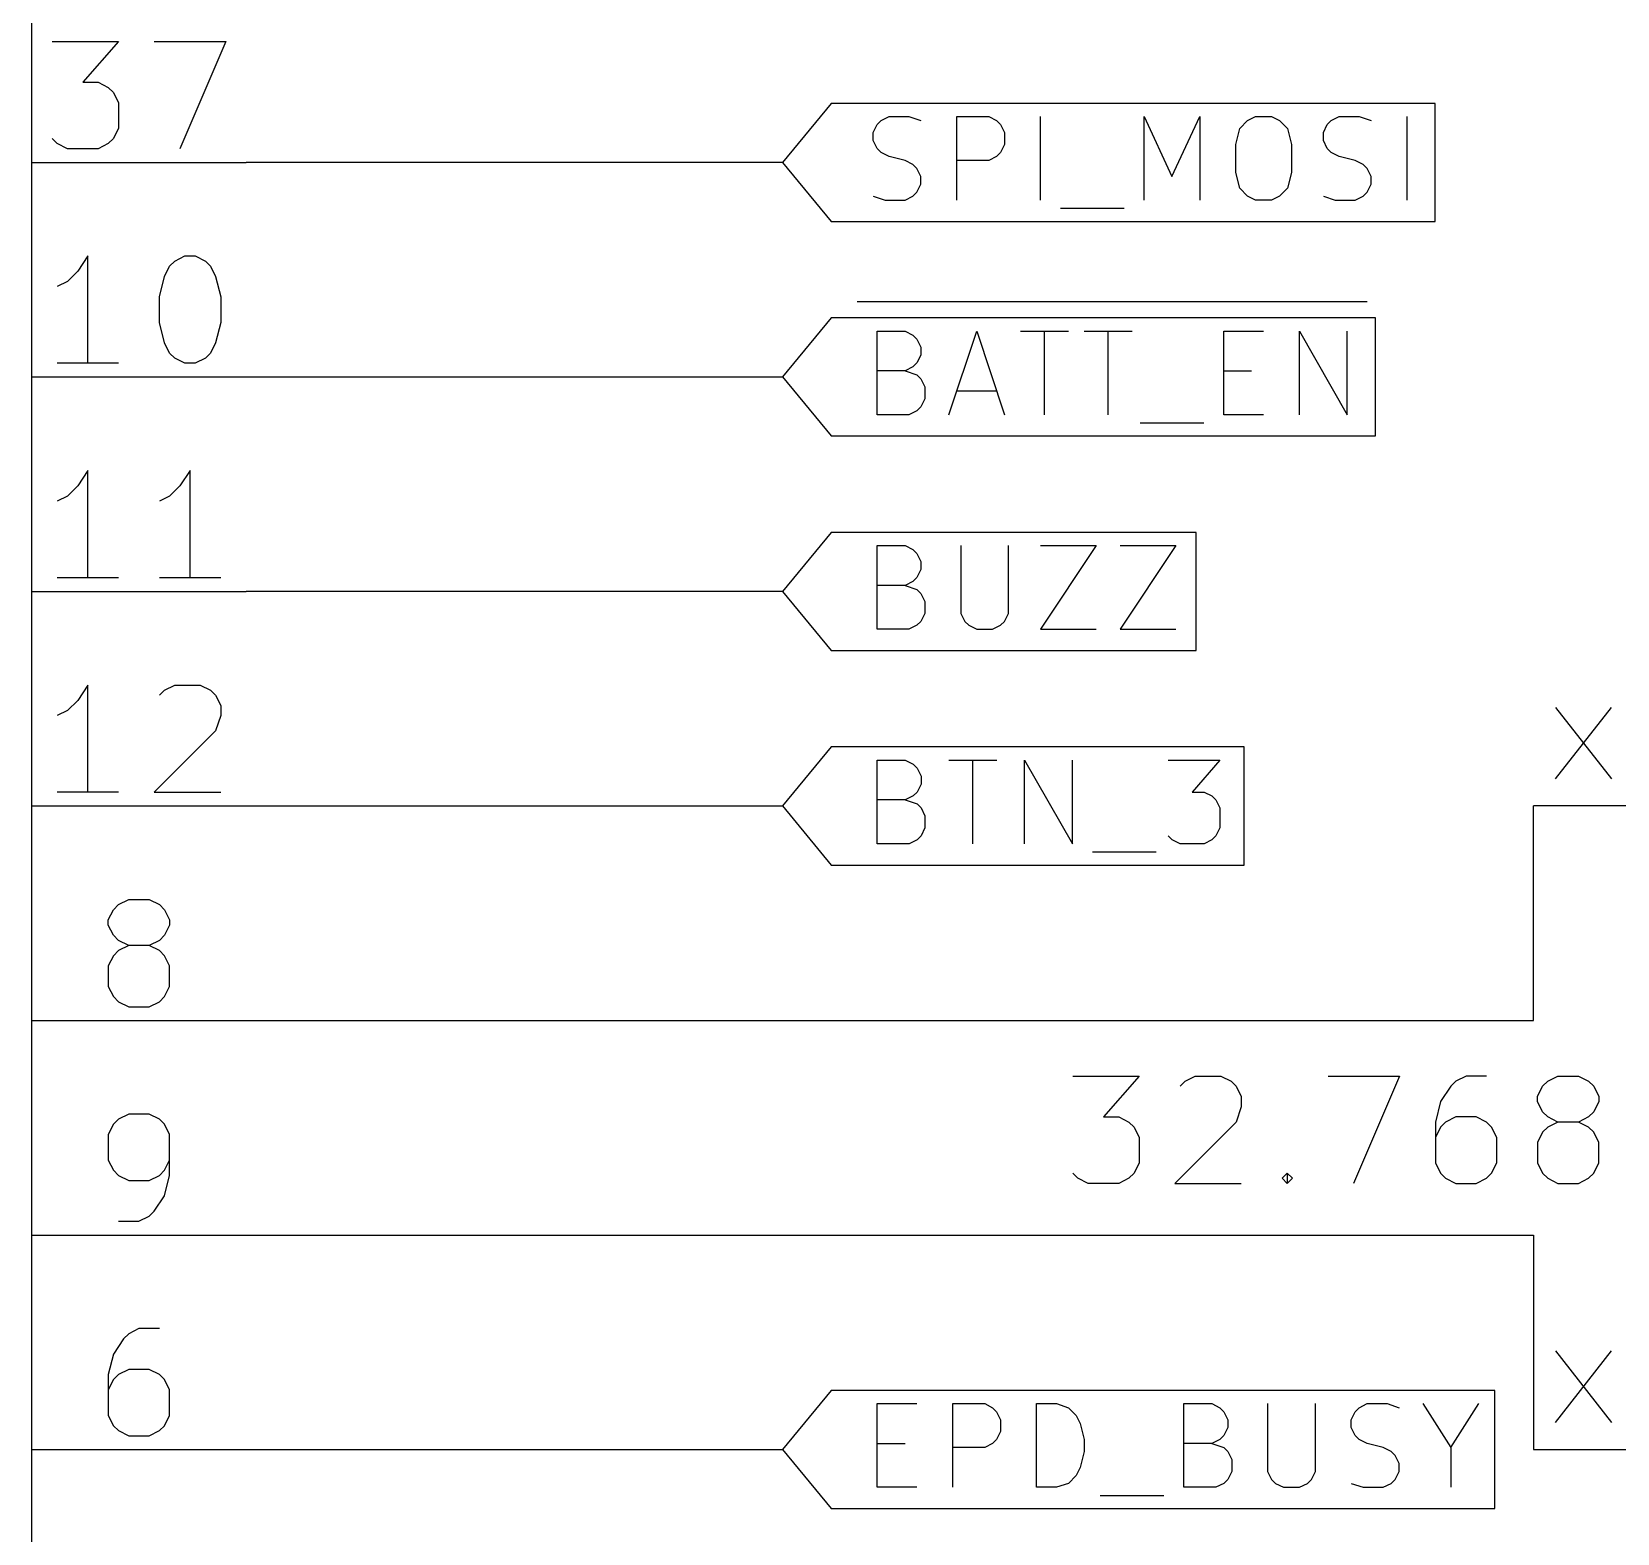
# Model space of a CAD drawing. Extents: x 0.4 to 16.1, y -11.3 to -0.4.
# Drawn here: x 7.75 to 8.489, y -10.139 to -9.439 of the extents above; entities that cross this region are included whole.
import ezdxf

# ---------------------------------------------------------------- set-up
doc = ezdxf.new("R2010")
doc.units = 0
doc.header["$MEASUREMENT"] = 0
for name, color, linetype in [('BLACK', 7, 'CONTINUOUS'), ('CYAN2', 4, 'CONTINUOUS'), ('GREEN2', 3, 'CONTINUOUS'), ('LYELLOW', 51, 'CONTINUOUS'), ('RED2', 1, 'CONTINUOUS')]:
    doc.layers.add(name, color=color, linetype=linetype)

msp = doc.modelspace()

# ---------------------------------------------------------------- linework, layer by layer
at = {"layer": 'BLACK', "linetype": 'CONTINUOUS'}
for p, q in [((8.46027, -9.78737), (8.48646, -9.75403)), ((8.46027, -9.75403), (8.48646, -9.78737)), ((8.46027, -10.0874), (8.48646, -10.054)), ((8.46027, -10.054), (8.48646, -10.0874))]:
    msp.add_line(p, q, dxfattribs=at)
at = {"layer": 'CYAN2', "linetype": 'CONTINUOUS'}
for p, q in [((8.23527, -9.92593), (8.26622, -9.92593)), ((8.26622, -9.92593), (8.24956, -9.94498)), ((8.28765, -9.92831), (8.29241, -9.92593)), ((8.29241, -9.92593), (8.30431, -9.92593)), ((8.30431, -9.92593), (8.30908, -9.92831)), ((8.35431, -9.92593), (8.38765, -9.92593)), ((8.38765, -9.92593), (8.36622, -9.97593)), ((8.4186, -9.92593), (8.41384, -9.92831)), ((8.42813, -9.92593), (8.4186, -9.92593)), ((8.4567, -9.92831), (8.46146, -9.92593)), ((8.46146, -9.92593), (8.47098, -9.92593)), ((8.47098, -9.92593), (8.47574, -9.92831)), ((8.28527, -9.93069), (8.28765, -9.92831)), ((8.30908, -9.92831), (8.31146, -9.93069)), ((8.31146, -9.93069), (8.31384, -9.93545)), ((8.41146, -9.93069), (8.4067, -9.93783)), ((8.41384, -9.92831), (8.41146, -9.93069)), ((8.45193, -9.93545), (8.45431, -9.93069)), ((8.45431, -9.93069), (8.4567, -9.92831)), ((8.47574, -9.92831), (8.47813, -9.93069)), ((8.47813, -9.93069), (8.48051, -9.93545)), ((8.31384, -9.94021), (8.31146, -9.94736)), ((8.31384, -9.93545), (8.31384, -9.94021)), ((8.4067, -9.93783), (8.40431, -9.94736)), ((8.45193, -9.93783), (8.45193, -9.93545)), ((8.45431, -9.94259), (8.45193, -9.93783)), ((8.48051, -9.93783), (8.47813, -9.94259)), ((8.48051, -9.93545), (8.48051, -9.93783)), ((8.24956, -9.94498), (8.2567, -9.94498)), ((8.2567, -9.94498), (8.26146, -9.94736)), ((8.26146, -9.94736), (8.26384, -9.94974)), ((8.31146, -9.94736), (8.28289, -9.97593)), ((8.40431, -9.94736), (8.40431, -9.96641)), ((8.40908, -9.94736), (8.4067, -9.94974)), ((8.41384, -9.94498), (8.40908, -9.94736)), ((8.42336, -9.94498), (8.41384, -9.94498)), ((8.42813, -9.94736), (8.42336, -9.94498)), ((8.43051, -9.94974), (8.42813, -9.94736)), ((8.4567, -9.94498), (8.45431, -9.94259)), ((8.46146, -9.94736), (8.4567, -9.94498)), ((8.46146, -9.94736), (8.4567, -9.94974)), ((8.47098, -9.94736), (8.46146, -9.94736)), ((8.47574, -9.94498), (8.47098, -9.94736)), ((8.47574, -9.94974), (8.47098, -9.94736)), ((8.47813, -9.94259), (8.47574, -9.94498)), ((8.26384, -9.94974), (8.26622, -9.9545)), ((8.26622, -9.9545), (8.26622, -9.96641)), ((8.4067, -9.94974), (8.40431, -9.9545)), ((8.43289, -9.9545), (8.43051, -9.94974)), ((8.43289, -9.96641), (8.43289, -9.9545)), ((8.45431, -9.95212), (8.45193, -9.95688)), ((8.4567, -9.94974), (8.45431, -9.95212)), ((8.47813, -9.95212), (8.47574, -9.94974)), ((8.48051, -9.95688), (8.47813, -9.95212)), ((8.45193, -9.95688), (8.45193, -9.96641)), ((8.48051, -9.96641), (8.48051, -9.95688)), ((8.26622, -9.96641), (8.26384, -9.97117)), ((8.40431, -9.96641), (8.4067, -9.97117)), ((8.43051, -9.97117), (8.43289, -9.96641)), ((8.45193, -9.96641), (8.45431, -9.97117)), ((8.47813, -9.97117), (8.48051, -9.96641)), ((8.23765, -9.97355), (8.23527, -9.97117)), ((8.24241, -9.97593), (8.23765, -9.97355)), ((8.2567, -9.97593), (8.24241, -9.97593)), ((8.26146, -9.97355), (8.2567, -9.97593)), ((8.26384, -9.97117), (8.26146, -9.97355)), ((8.28289, -9.97593), (8.31384, -9.97593)), ((8.33289, -9.97355), (8.33527, -9.97117)), ((8.33527, -9.97593), (8.33289, -9.97355)), ((8.33527, -9.97117), (8.33765, -9.97355)), ((8.33527, -9.97117), (8.33527, -9.97593)), ((8.33765, -9.97355), (8.33527, -9.97593)), ((8.4067, -9.97117), (8.40908, -9.97355)), ((8.40908, -9.97355), (8.41384, -9.97593)), ((8.41384, -9.97593), (8.42336, -9.97593)), ((8.42336, -9.97593), (8.42813, -9.97355)), ((8.42813, -9.97355), (8.43051, -9.97117)), ((8.45431, -9.97117), (8.4567, -9.97355)), ((8.4567, -9.97355), (8.46146, -9.97593)), ((8.46146, -9.97593), (8.47098, -9.97593)), ((8.47098, -9.97593), (8.47574, -9.97355)), ((8.47574, -9.97355), (8.47813, -9.97117))]:
    msp.add_line(p, q, dxfattribs=at)
at = {"layer": 'GREEN2', "linetype": 'CONTINUOUS'}
for p, q in [((8.1, -9.5), (7.85, -9.5)), ((7.85, -9.6), (8.1, -9.6)), ((8.1, -9.7), (7.85, -9.7)), ((7.85, -9.8), (8.1, -9.8)), ((8.75, -9.8), (8.45, -9.8)), ((8.45, -9.9), (8.45, -9.8)), ((7.85, -9.9), (8.45, -9.9)), ((7.85, -10), (8.45, -10)), ((8.45, -10), (8.45, -10.1)), ((7.85, -10.1), (8.1, -10.1)), ((8.45, -10.1), (8.75, -10.1))]:
    msp.add_line(p, q, dxfattribs=at)
at = {"layer": 'LYELLOW', "linetype": 'CONTINUOUS'}
msp.add_line((7.75, -10.5), (7.75, -7.2), dxfattribs=at)
at = {"layer": 'RED2', "linetype": 'CONTINUOUS'}
for p, q in [((7.75, -10.5), (7.75, -7.2)), ((7.75, -10.5), (7.75, -7.2)), ((7.75952, -9.44361), (7.79047, -9.44361)), ((7.79047, -9.44361), (7.77381, -9.46266)), ((7.80714, -9.44361), (7.84047, -9.44361)), ((7.84047, -9.44361), (7.81905, -9.49361)), ((7.77381, -9.46266), (7.78095, -9.46266)), ((7.78095, -9.46266), (7.78571, -9.46504)), ((7.78571, -9.46504), (7.78809, -9.46742)), ((7.78809, -9.46742), (7.79047, -9.47219)), ((7.79047, -9.47219), (7.79047, -9.48409)), ((8.12262, -9.4725), (8.1, -9.5)), ((8.40419, -9.4725), (8.12262, -9.4725)), ((8.40419, -9.5), (8.40419, -9.4725)), ((8.14223, -9.48607), (8.14409, -9.48235)), ((8.14409, -9.48235), (8.14594, -9.4805)), ((8.14594, -9.4805), (8.14966, -9.47864)), ((8.14966, -9.47864), (8.15894, -9.47864)), ((8.15894, -9.47864), (8.16452, -9.4805)), ((8.18123, -9.51764), (8.18123, -9.47864)), ((8.18123, -9.47864), (8.19609, -9.47864)), ((8.19609, -9.47864), (8.1998, -9.4805)), ((8.1998, -9.4805), (8.20166, -9.48235)), ((8.20166, -9.48235), (8.20352, -9.48607)), ((8.22023, -9.51764), (8.22023, -9.47864)), ((8.26852, -9.51764), (8.26852, -9.47864)), ((8.26852, -9.47864), (8.28152, -9.5065)), ((8.28152, -9.5065), (8.29452, -9.47864)), ((8.29452, -9.47864), (8.29452, -9.51764)), ((8.31309, -9.48421), (8.3168, -9.4805)), ((8.3168, -9.4805), (8.32052, -9.47864)), ((8.32052, -9.47864), (8.32794, -9.47864)), ((8.32794, -9.47864), (8.33166, -9.4805)), ((8.33166, -9.4805), (8.33537, -9.48421)), ((8.35209, -9.48607), (8.35394, -9.48235)), ((8.35394, -9.48235), (8.3558, -9.4805)), ((8.3558, -9.4805), (8.35952, -9.47864)), ((8.35952, -9.47864), (8.3688, -9.47864)), ((8.3688, -9.47864), (8.37437, -9.4805)), ((8.39109, -9.51764), (8.39109, -9.47864)), ((7.7619, -9.49123), (7.75952, -9.48885)), ((7.78809, -9.48885), (7.78571, -9.49123)), ((7.79047, -9.48409), (7.78809, -9.48885)), ((8.14223, -9.48978), (8.14223, -9.48607)), ((8.14409, -9.4935), (8.14223, -9.48978)), ((8.20352, -9.48607), (8.20352, -9.49164)), ((8.31123, -9.49164), (8.31309, -9.48421)), ((8.33537, -9.48421), (8.33723, -9.49164)), ((8.35209, -9.48978), (8.35209, -9.48607)), ((8.35394, -9.4935), (8.35209, -9.48978)), ((7.76667, -9.49361), (7.7619, -9.49123)), ((7.78095, -9.49361), (7.76667, -9.49361)), ((7.78571, -9.49123), (7.78095, -9.49361)), ((8.14594, -9.49535), (8.14409, -9.4935)), ((8.14966, -9.49721), (8.14594, -9.49535)), ((8.15709, -9.49907), (8.14966, -9.49721)), ((8.1998, -9.49721), (8.19609, -9.49907)), ((8.20166, -9.49535), (8.1998, -9.49721)), ((8.20352, -9.49164), (8.20166, -9.49535)), ((8.31123, -9.50464), (8.31123, -9.49164)), ((8.33723, -9.49164), (8.33723, -9.50464)), ((8.3558, -9.49535), (8.35394, -9.4935)), ((8.35952, -9.49721), (8.3558, -9.49535)), ((8.36694, -9.49907), (8.35952, -9.49721)), ((7.75, -9.5), (7.85, -9.5)), ((8.1, -9.5), (8.12262, -9.5275)), ((8.1608, -9.50093), (8.15709, -9.49907)), ((8.16266, -9.50278), (8.1608, -9.50093)), ((8.16452, -9.5065), (8.16266, -9.50278)), ((8.19609, -9.49907), (8.18123, -9.49907)), ((8.31309, -9.51207), (8.31123, -9.50464)), ((8.33723, -9.50464), (8.33537, -9.51207)), ((8.37066, -9.50093), (8.36694, -9.49907)), ((8.37252, -9.50278), (8.37066, -9.50093)), ((8.37437, -9.5065), (8.37252, -9.50278)), ((8.40419, -9.5275), (8.40419, -9.5)), ((8.16266, -9.51393), (8.16452, -9.51021)), ((8.16452, -9.51021), (8.16452, -9.5065)), ((8.3168, -9.51578), (8.31309, -9.51207)), ((8.33537, -9.51207), (8.33166, -9.51578)), ((8.37252, -9.51393), (8.37437, -9.51021)), ((8.37437, -9.51021), (8.37437, -9.5065)), ((8.14223, -9.51578), (8.1478, -9.51764)), ((8.1478, -9.51764), (8.15709, -9.51764)), ((8.15709, -9.51764), (8.1608, -9.51578)), ((8.1608, -9.51578), (8.16266, -9.51393)), ((8.32052, -9.51764), (8.3168, -9.51578)), ((8.32794, -9.51764), (8.32052, -9.51764)), ((8.33166, -9.51578), (8.32794, -9.51764)), ((8.35209, -9.51578), (8.35766, -9.51764)), ((8.35766, -9.51764), (8.36694, -9.51764)), ((8.36694, -9.51764), (8.37066, -9.51578)), ((8.37066, -9.51578), (8.37252, -9.51393)), ((8.22952, -9.52135), (8.25923, -9.52135)), ((8.12262, -9.5275), (8.40419, -9.5275)), ((7.77619, -9.54361), (7.77143, -9.55076)), ((7.77619, -9.59361), (7.77619, -9.54361)), ((7.8119, -9.55314), (7.81428, -9.54837)), ((7.81428, -9.54837), (7.81667, -9.546)), ((7.81667, -9.546), (7.82143, -9.54361)), ((7.82143, -9.54361), (7.82619, -9.54361)), ((7.82619, -9.54361), (7.83095, -9.546)), ((7.83095, -9.546), (7.83333, -9.54837)), ((7.83333, -9.54837), (7.83571, -9.55314)), ((7.76667, -9.55552), (7.7619, -9.5579)), ((7.77143, -9.55076), (7.76667, -9.55552)), ((7.80952, -9.56266), (7.8119, -9.55314)), ((7.83571, -9.55314), (7.83809, -9.56266)), ((7.80952, -9.57457), (7.80952, -9.56266)), ((7.83809, -9.56266), (7.83809, -9.57457)), ((8.1348, -9.5649), (8.1738, -9.5649)), ((8.1738, -9.5649), (8.20723, -9.5649)), ((8.20723, -9.5649), (8.23694, -9.5649)), ((8.23694, -9.5649), (8.26666, -9.5649)), ((8.26666, -9.5649), (8.29637, -9.5649)), ((8.29637, -9.5649), (8.33166, -9.5649)), ((8.33166, -9.5649), (8.37252, -9.5649)), ((7.8119, -9.58409), (7.80952, -9.57457)), ((7.83809, -9.57457), (7.83571, -9.58409)), ((8.12262, -9.5725), (8.1, -9.6)), ((8.37633, -9.5725), (8.12262, -9.5725)), ((8.14409, -9.61764), (8.14409, -9.57864)), ((8.14409, -9.57864), (8.15709, -9.57864)), ((8.15709, -9.57864), (8.1608, -9.5805)), ((8.17752, -9.61764), (8.19052, -9.57864)), ((8.19052, -9.57864), (8.20352, -9.61764)), ((8.21094, -9.57864), (8.23323, -9.57864)), ((8.22209, -9.61764), (8.22209, -9.57864)), ((8.24066, -9.57864), (8.26294, -9.57864)), ((8.2518, -9.61764), (8.2518, -9.57864)), ((8.30566, -9.61764), (8.30566, -9.57864)), ((8.30566, -9.57864), (8.32423, -9.57864)), ((8.34094, -9.61764), (8.34094, -9.57864)), ((8.34094, -9.57864), (8.36323, -9.61764)), ((8.36323, -9.61764), (8.36323, -9.57864)), ((8.37633, -9.6), (8.37633, -9.5725)), ((7.81428, -9.58885), (7.8119, -9.58409)), ((7.83571, -9.58409), (7.83333, -9.58885)), ((8.1608, -9.5805), (8.16266, -9.58235)), ((8.16266, -9.58235), (8.16452, -9.58607)), ((8.16452, -9.58607), (8.16452, -9.58978)), ((7.79047, -9.59361), (7.7619, -9.59361)), ((7.81667, -9.59123), (7.81428, -9.58885)), ((7.82143, -9.59361), (7.81667, -9.59123)), ((7.82619, -9.59361), (7.82143, -9.59361)), ((7.83095, -9.59123), (7.82619, -9.59361)), ((7.83333, -9.58885), (7.83095, -9.59123)), ((8.16266, -9.5935), (8.1608, -9.59535)), ((8.16452, -9.58978), (8.16266, -9.5935)), ((7.75, -9.6), (7.85, -9.6)), ((8.1, -9.6), (8.12262, -9.6275)), ((8.15709, -9.59721), (8.14409, -9.59721)), ((8.1608, -9.59535), (8.15709, -9.59721)), ((8.15709, -9.59721), (8.16266, -9.59907)), ((8.16266, -9.59907), (8.16452, -9.60093)), ((8.16452, -9.60093), (8.16637, -9.60464)), ((8.30566, -9.59721), (8.31866, -9.59721)), ((8.37633, -9.6275), (8.37633, -9.6)), ((8.16637, -9.60464), (8.16637, -9.61021)), ((8.18123, -9.6065), (8.1998, -9.6065)), ((8.16266, -9.61578), (8.15894, -9.61764)), ((8.16452, -9.61393), (8.16266, -9.61578)), ((8.16637, -9.61021), (8.16452, -9.61393)), ((8.15894, -9.61764), (8.14409, -9.61764)), ((8.26666, -9.62135), (8.29637, -9.62135)), ((8.32423, -9.61764), (8.30566, -9.61764)), ((8.12262, -9.6275), (8.37633, -9.6275)), ((7.77619, -9.64361), (7.77143, -9.65076)), ((7.77619, -9.69361), (7.77619, -9.64361)), ((7.82381, -9.64361), (7.81905, -9.65076)), ((7.82381, -9.69361), (7.82381, -9.64361)), ((7.77143, -9.65076), (7.76667, -9.65552)), ((7.81905, -9.65076), (7.81428, -9.65552)), ((7.76667, -9.65552), (7.7619, -9.6579)), ((7.81428, -9.65552), (7.80952, -9.6579)), ((8.12262, -9.6725), (8.1, -9.7)), ((8.29276, -9.6725), (8.12262, -9.6725)), ((8.29276, -9.7), (8.29276, -9.6725)), ((8.14409, -9.71764), (8.14409, -9.67864)), ((8.14409, -9.67864), (8.15709, -9.67864)), ((8.15709, -9.67864), (8.1608, -9.6805)), ((8.1608, -9.6805), (8.16266, -9.68235)), ((8.18309, -9.67864), (8.18309, -9.71021)), ((8.20537, -9.71021), (8.20537, -9.67864)), ((8.22023, -9.67864), (8.24623, -9.67864)), ((8.24623, -9.67864), (8.22023, -9.71764)), ((8.25737, -9.67864), (8.28337, -9.67864)), ((8.28337, -9.67864), (8.25737, -9.71764)), ((8.16266, -9.68235), (8.16452, -9.68607)), ((8.16452, -9.68607), (8.16452, -9.68978)), ((7.79047, -9.69361), (7.7619, -9.69361)), ((7.83809, -9.69361), (7.80952, -9.69361)), ((8.1608, -9.69535), (8.15709, -9.69721)), ((8.16266, -9.6935), (8.1608, -9.69535)), ((8.16452, -9.68978), (8.16266, -9.6935)), ((7.75, -9.7), (7.85, -9.7)), ((8.1, -9.7), (8.12262, -9.7275)), ((8.15709, -9.69721), (8.14409, -9.69721)), ((8.15709, -9.69721), (8.16266, -9.69907)), ((8.16266, -9.69907), (8.16452, -9.70093)), ((8.16452, -9.70093), (8.16637, -9.70464)), ((8.29276, -9.7275), (8.29276, -9.7)), ((8.16637, -9.71021), (8.16452, -9.71393)), ((8.16637, -9.70464), (8.16637, -9.71021)), ((8.18309, -9.71021), (8.18494, -9.71393)), ((8.20352, -9.71393), (8.20537, -9.71021)), ((8.15894, -9.71764), (8.14409, -9.71764)), ((8.16266, -9.71578), (8.15894, -9.71764)), ((8.16452, -9.71393), (8.16266, -9.71578)), ((8.18494, -9.71393), (8.1868, -9.71578)), ((8.1868, -9.71578), (8.19052, -9.71764)), ((8.19052, -9.71764), (8.19794, -9.71764)), ((8.19794, -9.71764), (8.20166, -9.71578)), ((8.20166, -9.71578), (8.20352, -9.71393)), ((8.22023, -9.71764), (8.24623, -9.71764)), ((8.25737, -9.71764), (8.28337, -9.71764)), ((8.12262, -9.7275), (8.29276, -9.7275)), ((7.77619, -9.74361), (7.77143, -9.75076)), ((7.77619, -9.79361), (7.77619, -9.74361)), ((7.80952, -9.74837), (7.8119, -9.746)), ((7.8119, -9.746), (7.81667, -9.74361)), ((7.81667, -9.74361), (7.82857, -9.74361)), ((7.82857, -9.74361), (7.83333, -9.746)), ((7.83333, -9.746), (7.83571, -9.74837)), ((7.83571, -9.74837), (7.83809, -9.75314)), ((7.76667, -9.75552), (7.7619, -9.7579)), ((7.77143, -9.75076), (7.76667, -9.75552)), ((7.83809, -9.75314), (7.83809, -9.7579)), ((7.83809, -9.7579), (7.83571, -9.76504)), ((7.83571, -9.76504), (7.80714, -9.79361)), ((8.12263, -9.77248), (8.1, -9.8)), ((8.31514, -9.77248), (8.12263, -9.77248)), ((8.31514, -9.8), (8.31514, -9.77248)), ((8.14411, -9.81765), (8.14411, -9.77863)), ((8.14411, -9.77863), (8.15711, -9.77863)), ((8.15711, -9.77863), (8.16083, -9.78049)), ((8.16083, -9.78049), (8.16269, -9.78235)), ((8.16269, -9.78235), (8.16454, -9.78606)), ((8.17755, -9.77863), (8.19985, -9.77863)), ((8.1887, -9.81765), (8.1887, -9.77863)), ((8.21285, -9.81765), (8.21285, -9.77863)), ((8.21285, -9.77863), (8.23515, -9.81765)), ((8.23515, -9.81765), (8.23515, -9.77863)), ((8.27974, -9.77863), (8.30389, -9.77863)), ((8.30389, -9.77863), (8.29088, -9.7935)), ((8.16454, -9.78978), (8.16269, -9.7935)), ((8.16454, -9.78606), (8.16454, -9.78978)), ((7.75, -9.8), (7.85, -9.8)), ((7.79047, -9.79361), (7.7619, -9.79361)), ((7.80714, -9.79361), (7.83809, -9.79361)), ((8.1, -9.8), (8.12263, -9.82752)), ((8.15711, -9.79721), (8.14411, -9.79721)), ((8.16083, -9.79535), (8.15711, -9.79721)), ((8.15711, -9.79721), (8.16269, -9.79907)), ((8.16269, -9.7935), (8.16083, -9.79535)), ((8.16269, -9.79907), (8.16454, -9.80093)), ((8.29088, -9.7935), (8.29646, -9.7935)), ((8.29646, -9.7935), (8.30017, -9.79535)), ((8.30017, -9.79535), (8.30203, -9.79721)), ((8.30203, -9.79721), (8.30389, -9.80093)), ((8.31514, -9.82752), (8.31514, -9.8)), ((8.16454, -9.80093), (8.1664, -9.80464)), ((8.1664, -9.80464), (8.1664, -9.81022)), ((8.30389, -9.80093), (8.30389, -9.81022)), ((8.16454, -9.81393), (8.16269, -9.81579)), ((8.1664, -9.81022), (8.16454, -9.81393)), ((8.28159, -9.81579), (8.27974, -9.81393)), ((8.30203, -9.81393), (8.30017, -9.81579)), ((8.30389, -9.81022), (8.30203, -9.81393)), ((8.15897, -9.81765), (8.14411, -9.81765)), ((8.16269, -9.81579), (8.15897, -9.81765)), ((8.24443, -9.82136), (8.27416, -9.82136)), ((8.28531, -9.81765), (8.28159, -9.81579)), ((8.29646, -9.81765), (8.28531, -9.81765)), ((8.30017, -9.81579), (8.29646, -9.81765)), ((8.12263, -9.82752), (8.31514, -9.82752)), ((7.79047, -9.846), (7.79524, -9.84361)), ((7.79524, -9.84361), (7.80476, -9.84361)), ((7.80476, -9.84361), (7.80952, -9.846)), ((7.78571, -9.85314), (7.78809, -9.84837)), ((7.78809, -9.84837), (7.79047, -9.846)), ((7.80952, -9.846), (7.8119, -9.84837)), ((7.8119, -9.84837), (7.81428, -9.85314)), ((7.78571, -9.85552), (7.78571, -9.85314)), ((7.78809, -9.86028), (7.78571, -9.85552)), ((7.81428, -9.85552), (7.8119, -9.86028)), ((7.81428, -9.85314), (7.81428, -9.85552)), ((7.79047, -9.86266), (7.78809, -9.86028)), ((7.79524, -9.86504), (7.79047, -9.86266)), ((7.79524, -9.86504), (7.79047, -9.86742)), ((7.80476, -9.86504), (7.79524, -9.86504)), ((7.80952, -9.86266), (7.80476, -9.86504)), ((7.80952, -9.86742), (7.80476, -9.86504)), ((7.8119, -9.86028), (7.80952, -9.86266)), ((7.78809, -9.8698), (7.78571, -9.87457)), ((7.79047, -9.86742), (7.78809, -9.8698)), ((7.8119, -9.8698), (7.80952, -9.86742)), ((7.81428, -9.87457), (7.8119, -9.8698)), ((7.78571, -9.87457), (7.78571, -9.88409)), ((7.81428, -9.88409), (7.81428, -9.87457)), ((7.78571, -9.88409), (7.78809, -9.88885)), ((7.78809, -9.88885), (7.79047, -9.89123)), ((7.80952, -9.89123), (7.8119, -9.88885)), ((7.8119, -9.88885), (7.81428, -9.88409)), ((7.79047, -9.89123), (7.79524, -9.89361)), ((7.79524, -9.89361), (7.80476, -9.89361)), ((7.80476, -9.89361), (7.80952, -9.89123)), ((7.75, -9.9), (7.85, -9.9)), ((7.78809, -9.94837), (7.78571, -9.95314)), ((7.79047, -9.946), (7.78809, -9.94837)), ((7.79524, -9.94361), (7.79047, -9.946)), ((7.80476, -9.94361), (7.79524, -9.94361)), ((7.80952, -9.946), (7.80476, -9.94361)), ((7.8119, -9.94837), (7.80952, -9.946)), ((7.81428, -9.95314), (7.8119, -9.94837)), ((7.78571, -9.95314), (7.78571, -9.96504)), ((7.81428, -9.97219), (7.81428, -9.95314)), ((7.78571, -9.96504), (7.78809, -9.9698)), ((7.78809, -9.9698), (7.79047, -9.97219)), ((7.80952, -9.97219), (7.8119, -9.9698)), ((7.8119, -9.9698), (7.81428, -9.96504)), ((7.79047, -9.97219), (7.79524, -9.97457)), ((7.79524, -9.97457), (7.80476, -9.97457)), ((7.80476, -9.97457), (7.80952, -9.97219)), ((7.8119, -9.98171), (7.81428, -9.97219)), ((7.80714, -9.98885), (7.8119, -9.98171)), ((7.8, -9.99361), (7.80476, -9.99123)), ((7.80476, -9.99123), (7.80714, -9.98885)), ((7.75, -10), (7.85, -10)), ((7.79047, -9.99361), (7.8, -9.99361)), ((7.8, -10.0436), (7.79524, -10.046)), ((7.80952, -10.0436), (7.8, -10.0436)), ((7.79285, -10.0484), (7.78809, -10.0555)), ((7.79524, -10.046), (7.79285, -10.0484)), ((7.78809, -10.0555), (7.78571, -10.065)), ((7.78571, -10.065), (7.78571, -10.0841)), ((7.79047, -10.065), (7.78809, -10.0674)), ((7.79524, -10.0627), (7.79047, -10.065)), ((7.80476, -10.0627), (7.79524, -10.0627)), ((7.80952, -10.065), (7.80476, -10.0627)), ((7.8119, -10.0674), (7.80952, -10.065)), ((7.78809, -10.0674), (7.78571, -10.0722)), ((7.81428, -10.0722), (7.8119, -10.0674)), ((7.81428, -10.0841), (7.81428, -10.0722)), ((8.12262, -10.0725), (8.1, -10.1)), ((8.43204, -10.0725), (8.12262, -10.0725)), ((8.43204, -10.1), (8.43204, -10.0725)), ((8.14409, -10.1176), (8.14409, -10.0786)), ((8.14409, -10.0786), (8.16266, -10.0786)), ((8.17937, -10.1176), (8.17937, -10.0786)), ((8.17937, -10.0786), (8.19423, -10.0786)), ((8.19423, -10.0786), (8.19794, -10.0805)), ((8.19794, -10.0805), (8.1998, -10.0824)), ((8.21837, -10.1176), (8.21837, -10.0786)), ((8.21837, -10.0786), (8.22766, -10.0786)), ((8.22766, -10.0786), (8.23323, -10.0805)), ((8.23323, -10.0805), (8.23694, -10.0842)), ((8.28709, -10.1176), (8.28709, -10.0786)), ((8.28709, -10.0786), (8.30009, -10.0786)), ((8.30009, -10.0786), (8.3038, -10.0805)), ((8.3038, -10.0805), (8.30566, -10.0824)), ((8.32609, -10.0786), (8.32609, -10.1102)), ((8.34837, -10.1102), (8.34837, -10.0786)), ((8.36694, -10.0824), (8.3688, -10.0805)), ((8.3688, -10.0805), (8.37252, -10.0786)), ((8.37252, -10.0786), (8.3818, -10.0786)), ((8.3818, -10.0786), (8.38737, -10.0805)), ((8.39852, -10.0786), (8.41152, -10.0991)), ((8.41152, -10.0991), (8.42452, -10.0786)), ((7.78571, -10.0841), (7.78809, -10.0889)), ((7.8119, -10.0889), (7.81428, -10.0841)), ((8.1998, -10.0824), (8.20166, -10.0861)), ((8.20166, -10.0861), (8.20166, -10.0916)), ((8.23694, -10.0842), (8.2388, -10.0879)), ((8.2388, -10.0879), (8.24066, -10.0954)), ((8.30566, -10.0824), (8.30752, -10.0861)), ((8.30752, -10.0861), (8.30752, -10.0898)), ((8.36509, -10.0861), (8.36694, -10.0824)), ((8.36509, -10.0898), (8.36509, -10.0861)), ((7.78809, -10.0889), (7.79047, -10.0912)), ((7.79047, -10.0912), (7.79524, -10.0936)), ((7.79524, -10.0936), (7.80476, -10.0936)), ((7.80476, -10.0936), (7.80952, -10.0912)), ((7.80952, -10.0912), (7.8119, -10.0889)), ((8.1998, -10.0954), (8.19794, -10.0972)), ((8.20166, -10.0916), (8.1998, -10.0954)), ((8.24066, -10.0954), (8.24066, -10.1009)), ((8.3038, -10.0954), (8.30009, -10.0972)), ((8.30566, -10.0935), (8.3038, -10.0954)), ((8.30752, -10.0898), (8.30566, -10.0935)), ((8.36694, -10.0935), (8.36509, -10.0898)), ((8.3688, -10.0954), (8.36694, -10.0935)), ((8.37252, -10.0972), (8.3688, -10.0954)), ((7.75, -10.1), (7.85, -10.1)), ((8.1, -10.1), (8.12262, -10.1275)), ((8.14409, -10.0972), (8.15709, -10.0972)), ((8.19423, -10.0991), (8.17937, -10.0991)), ((8.19794, -10.0972), (8.19423, -10.0991)), ((8.24066, -10.1009), (8.2388, -10.1084)), ((8.30009, -10.0972), (8.28709, -10.0972)), ((8.30009, -10.0972), (8.30566, -10.0991)), ((8.30566, -10.0991), (8.30752, -10.1009)), ((8.30752, -10.1009), (8.30937, -10.1046)), ((8.37994, -10.0991), (8.37252, -10.0972)), ((8.38366, -10.1009), (8.37994, -10.0991)), ((8.38552, -10.1028), (8.38366, -10.1009)), ((8.38737, -10.1065), (8.38552, -10.1028)), ((8.41152, -10.0991), (8.41152, -10.1176)), ((8.43204, -10.1275), (8.43204, -10.1)), ((8.2388, -10.1084), (8.23694, -10.1121)), ((8.30937, -10.1102), (8.30752, -10.1139)), ((8.30937, -10.1046), (8.30937, -10.1102)), ((8.32609, -10.1102), (8.32794, -10.1139)), ((8.34652, -10.1139), (8.34837, -10.1102)), ((8.38552, -10.1139), (8.38737, -10.1102)), ((8.38737, -10.1102), (8.38737, -10.1065)), ((8.16266, -10.1176), (8.14409, -10.1176)), ((8.22766, -10.1176), (8.21837, -10.1176)), ((8.23323, -10.1158), (8.22766, -10.1176)), ((8.23694, -10.1121), (8.23323, -10.1158)), ((8.30194, -10.1176), (8.28709, -10.1176)), ((8.30566, -10.1158), (8.30194, -10.1176)), ((8.30752, -10.1139), (8.30566, -10.1158)), ((8.32794, -10.1139), (8.3298, -10.1158)), ((8.3298, -10.1158), (8.33352, -10.1176)), ((8.33352, -10.1176), (8.34094, -10.1176)), ((8.34094, -10.1176), (8.34466, -10.1158)), ((8.34466, -10.1158), (8.34652, -10.1139)), ((8.36509, -10.1158), (8.37066, -10.1176)), ((8.37066, -10.1176), (8.37994, -10.1176)), ((8.37994, -10.1176), (8.38366, -10.1158)), ((8.38366, -10.1158), (8.38552, -10.1139)), ((8.24809, -10.1214), (8.2778, -10.1214)), ((8.12262, -10.1275), (8.43204, -10.1275))]:
    msp.add_line(p, q, dxfattribs=at)

doc.saveas('drawing.dxf')
